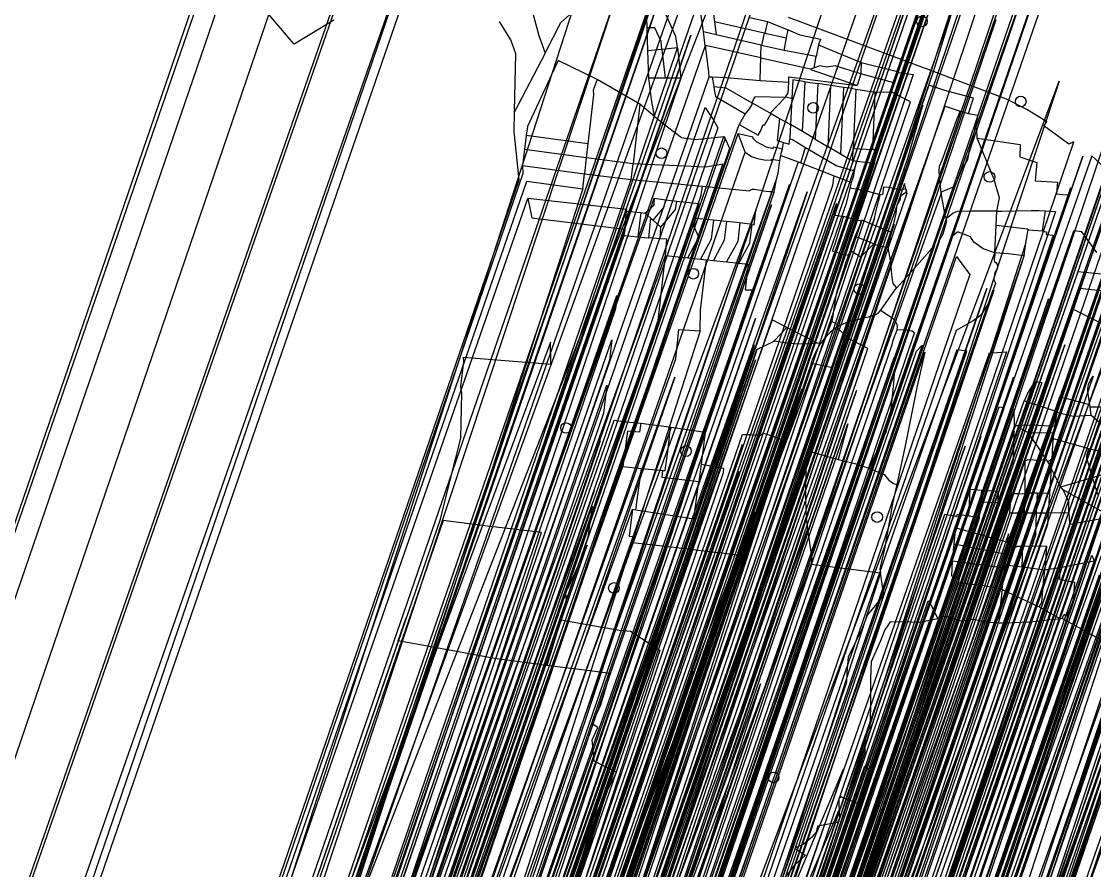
# Model space of a CAD drawing. Extents: x -1515 to 3065, y -1614 to 5536.
# Drawn here: x -447 to 1549, y 3149 to 4729 of the extents above; entities that cross this region are included whole.
import ezdxf

# ---------------------------------------------------------------- set-up
doc = ezdxf.new("R2010")
doc.units = 0
doc.header["$MEASUREMENT"] = 0
doc.layers.add('0710400000', color=7, linetype='CONTINUOUS')
doc.layers.add('ZONA', color=3, linetype='CONTINUOUS')

msp = doc.modelspace()

# ---------------------------------------------------------------- linework, layer by layer
at = {"layer": '0710400000', "color": 5}
for p, q in [((-339.1, 1117.6), (1181.2, 5535.6)), ((1165.4, 5518.7), (-344.9, 1108.5)), ((-1431.6, 967.6), (87.4, 5387.2)), ((86.7, 5360.2), (-1431.6, 967.6)), ((1407.8, 5294.1), (-112.2, 867.4)), ((-112.2, 867.4), (1399.3, 5272)), ((91.9, 866.7), (1610.9, 5282.7)), ((825.1, 5261.6), (-693.8, 845.6)), ((-700, 804.8), (733.4, 5230.4)), ((1190.2, 5191.7), (-308.4, 704.5)), ((1343.4, 5205.9), (-213.5, 748.8)), ((-1293.5, 663.5), (275.7, 5169.7)), ((1511.1, 5188), (42.5, 823.8)), ((156.6, 5163.8), (-1370.3, 691.6)), ((-1464.6, 724.4), (50.6, 5141.7)), ((1280.8, 5141.1), (-304.5, 690.9)), ((-235.2, 728), (1280.8, 5141.1)), ((-213.5, 748.8), (1327.1, 5137.1)), ((1327.1, 5137.1), (-182.7, 706.4)), ((965, 5101.7), (-693.8, 845.6)), ((-182.7, 706.4), (1346, 5106.6)), ((894.4, 5077.6), (-713.7, 629.4)), ((-304.5, 690.9), (1222.2, 5080.1)), ((-1195.3, 655.7), (346.5, 5067.8)), ((346.5, 5067.8), (-1164.2, 650.8)), ((-1157.1, 650.9), (366.4, 5067)), ((-1292.5, 647.8), (229.1, 5020.1)), ((-713.7, 629.4), (740.4, 5021.8)), ((1287.4, 5016.2), (-231.5, 599.8)), ((-115.2, 546.6), (1380, 4998.2)), ((-234.7, 575), (1285.3, 4986.5)), ((-728.8, 552.9), (787.1, 4953.6)), ((1718.4, 4954.1), (228.4, 525.2)), ((1895.5, 4959.4), (398.3, 524.1)), ((1291.4, 4949.4), (-227.5, 532.1)), ((1364.7, 4933), (-152.7, 518.3)), ((1432.7, 4936.3), (-86.9, 520.1)), ((228.4, 525.2), (1751, 4939.5)), ((1901.3, 4931.8), (373.2, 508.3)), ((1905.2, 4934.1), (383.7, 516.9)), ((383.7, 516.9), (1901.3, 4931.8)), ((398.3, 524.1), (1919.1, 4938.4)), ((398.3, 524.1), (1905.2, 4934.1)), ((-227.5, 532.1), (1292.5, 4929.3)), ((1293, 4926.6), (-225.6, 508.4)), ((-225.6, 508.4), (1295.8, 4925.1)), ((1295.8, 4925.1), (-221.6, 509.6)), ((-221.6, 509.6), (1297.5, 4913.1)), ((-221.3, 490.8), (1345.3, 4923.1)), ((1297.5, 4913.1), (-221.3, 490.8)), ((1889.1, 4918.1), (355.3, 456.9)), ((373.2, 508.3), (1890.9, 4921.8)), ((1938.6, 4922.9), (442.7, 485.3)), ((-93.3, 517.9), (1330.4, 4900.8)), ((1459.9, 4907.1), (-85.7, 518.3)), ((-52.8, 484.7), (1459.9, 4907.1)), ((1476.5, 4890.2), (-52.8, 484.7)), ((1496.9, 4895.2), (-37, 468.6)), ((-37, 468.6), (1476.5, 4890.2)), ((442.7, 485.3), (1982.9, 4892.1)), ((474.5, 472.2), (2009.6, 4892.9)), ((1982.9, 4892.1), (474.5, 472.2)), ((2009.6, 4892.9), (499.9, 479.7)), ((-85.7, 518.3), (1370.3, 4872.6)), ((472.7, 4859), (514.8, 4703.2)), ((538.6, 450.8), (2058, 4866.5)), ((744.6, 4816.8), (-773.1, 398.8)), ((-768.1, 390.9), (751.2, 4806.4)), ((751.2, 4806.4), (-764.8, 384.4)), ((776.1, 4799.2), (-764.8, 384.4)), ((1697.5, 4806.3), (152.5, 320)), ((228.4, 525.2), (1697.5, 4806.3)), ((-757.7, 370.2), (731.4, 4786.3)), ((556, 4727), (609.4, 4774.7)), ((713.5, 4787), (715.8, 4717.3)), ((770.1, 4701.3), (731.4, 4786.3)), ((-133.8, 302.1), (1402, 4756.3)), ((52.3, 4695.8), (0, 4757.7)), ((838.6, 4752.8), (842, 4728.3)), ((803.4, 4742.8), (-733.5, 323.3)), ((1365, 4732.4), (-135.7, 297.9)), ((134.1, 4731.6), (59.7, 4687)), ((821.1, 4709.6), (816.7, 4744.6)), ((907.7, 4736.7), (940.7, 4729.1)), ((1248.9, 4636.2), (979.7, 4736.4)), ((1248.9, 4636.2), (1283.9, 4747.5)), ((1727, 4726), (184.6, 310.2)), ((214.8, 310.4), (1727, 4726)), ((463, 4694.7), (441.7, 4729.3)), ((526.6, 4670.4), (556, 4727)), ((730.7, 4717.4), (715.8, 4717.3)), ((715.8, 4717.3), (717.3, 4674.8)), ((742.4, 4691.7), (730.7, 4717.4)), ((842, 4728.3), (844.7, 4704.3)), ((934.1, 4707.5), (842, 4728.3)), ((940.7, 4729.1), (935.5, 4707.2)), ((940.7, 4729.1), (961.5, 4720.4)), ((961.5, 4720.4), (978.6, 4713.3)), ((975.9, 4698.5), (978.6, 4713.3)), ((978.6, 4713.3), (1000.5, 4704.3)), ((-721.9, 289.4), (797.8, 4703.4)), ((797.8, 4703.4), (-716.6, 266.5)), ((59.7, 4687), (52.3, 4695.8)), ((472.4, 4668.9), (463, 4694.7)), ((514.8, 4703.2), (526.6, 4670.4)), ((744, 4677.3), (742.4, 4691.7)), ((773.2, 4679.9), (770.1, 4701.3)), ((844.7, 4704.3), (821.1, 4709.6)), ((824.7, 4683.7), (821.1, 4709.6)), ((928.5, 4685), (844.7, 4704.3)), ((934.1, 4707.5), (929.5, 4684.7)), ((935.5, 4707.2), (934.1, 4707.5)), ((935.5, 4707.2), (975.9, 4698.5)), ((971.2, 4675.3), (975.9, 4698.5)), ((1000.5, 4704.3), (1038.7, 4696.1)), ((1038.7, 4696.1), (1035.3, 4685.4)), ((824.7, 4683.7), (-716.6, 266.5)), ((-716.6, 266.5), (773.2, 4679.9)), ((132.7, 266.4), (1715.5, 4674.4)), ((1789.3, 4689.1), (142.4, 292.7)), ((275.3, 300.2), (1789.3, 4689.1)), ((390, 296.1), (1899.5, 4686.6)), ((744, 4677.3), (717.3, 4674.8)), ((717.3, 4674.8), (719, 4623.7)), ((773.2, 4679.9), (744, 4677.3)), ((744, 4677.3), (750.2, 4623.6)), ((773.2, 4679.9), (779.4, 4623.5)), ((828.1, 4683.8), (824.7, 4683.7)), ((824.7, 4683.7), (829.5, 4644.7)), ((927.8, 4661.3), (828.1, 4683.8)), ((928.2, 4663.6), (928.5, 4685)), ((929.5, 4684.7), (928.5, 4685)), ((971.2, 4675.3), (929.5, 4684.7)), ((1031, 4663.8), (971.2, 4675.3)), ((1035.3, 4685.4), (1031, 4663.8)), ((1035.3, 4685.4), (1114.9, 4652.7)), ((1640.7, 4654.3), (110.8, 213.6)), ((1644.3, 4662.6), (122.4, 239.9)), ((122.4, 239.9), (1640.7, 4654.3)), ((132.7, 266.4), (1644.3, 4662.6)), ((526.6, 4670.4), (470, 4561.2)), ((470, 4562), (472.4, 4668.9)), ((551.1, 4656.3), (494, 4533.7)), ((623.9, 4621.2), (551.1, 4656.3)), ((927.4, 4643.8), (927.8, 4661.3)), ((927.8, 4661.3), (928.2, 4663.6)), ((927.8, 4661.3), (1020.4, 4640.9)), ((1027.4, 4643.1), (1031, 4663.8)), ((1114.9, 4652.7), (1114.3, 4631.6)), ((1114.9, 4652.7), (1179.8, 4636.9)), ((-273.2, 210.1), (1248.9, 4636.2)), ((474.6, 158.4), (1967.2, 4637.8)), ((495.1, 169.4), (1987.3, 4648.2)), ((829.5, 4644.7), (830.7, 4635.4)), ((830.7, 4635.4), (831.3, 4625.6)), ((926.8, 4618.9), (927.4, 4643.8)), ((1020.4, 4640.9), (1027.4, 4643.1)), ((1022.7, 4638.3), (1020.4, 4640.9)), ((1107.3, 4609.9), (1022.7, 4638.3)), ((1037.5, 4646.3), (1027.4, 4643.1)), ((1050.9, 4643.9), (1037.5, 4646.3)), ((1066.2, 4646.9), (1050.9, 4643.9)), ((1114.3, 4631.6), (1066.2, 4646.9)), ((1114.3, 4631.6), (1107.3, 4609.9)), ((1175.7, 4614.9), (1114.3, 4631.6)), ((1180.1, 4634.9), (1175.7, 4614.9)), ((1179.8, 4636.9), (1180.1, 4634.9)), ((1180.1, 4634.9), (1211.2, 4630.5)), ((1385.1, 4584.8), (1248.9, 4636.2)), ((831.3, 4625.6), (-709.4, 207.4)), ((779.4, 4623.5), (-709.4, 207.4)), ((1211.2, 4630.5), (-273.4, 209.7)), ((-135.7, 297.9), (1482.8, 4618.2)), ((1482.8, 4618.2), (6.7, 161.1)), ((1657.3, 4628.4), (110.8, 213.6)), ((136.2, 156.6), (1657.3, 4628.4)), ((1827.3, 4615.2), (271.9, 96.1)), ((329.3, 104.8), (1851.2, 4615)), ((389.9, 112.7), (1873.6, 4611.4)), ((412, 124.6), (1901, 4611.7)), ((454.3, 147), (1946, 4626.9)), ((623.9, 4621.2), (615.9, 4601.6)), ((703, 4575.2), (623.9, 4621.2)), ((719, 4623.7), (724.3, 4583.9)), ((750.2, 4623.6), (719, 4623.7)), ((779.4, 4623.5), (750.2, 4623.6)), ((837.6, 4625.3), (831.3, 4625.6)), ((863.9, 4624.5), (837.6, 4625.3)), ((837.6, 4625.3), (840.4, 4608.3)), ((926.8, 4618.9), (863.9, 4624.5)), ((980, 4615.3), (926.8, 4618.9)), ((979, 4596.5), (980, 4615.3)), ((980, 4615.3), (980.3, 4626.3)), ((980.3, 4626.3), (1107.3, 4609.9)), ((987.8, 4620.7), (985.8, 4585.5)), ((1010.2, 4617.1), (987.8, 4620.7)), ((1005.7, 4524.2), (1010.2, 4617.1)), ((1010.2, 4617.1), (1034.1, 4613.5)), ((1034.1, 4613.5), (1029.2, 4510.3)), ((1058, 4609.8), (1034.1, 4613.5)), ((1171.9, 4597.9), (1175.7, 4614.9)), ((1240.8, 4610.5), (-286.5, 167.9)), ((1240.8, 4610.5), (-273.4, 209.7)), ((616.6, 4592.7), (606.1, 4501.3)), ((615.9, 4601.6), (616.6, 4592.7)), ((840.4, 4608.3), (840.7, 4606.5)), ((840.4, 4608.3), (863, 4605.6)), ((840.7, 4606.5), (843.7, 4589.7)), ((863, 4605.6), (911.2, 4578)), ((973.8, 4588.2), (979, 4596.5)), ((1053.3, 4496), (1058, 4609.8)), ((1081.9, 4606.1), (1058, 4609.8)), ((1081.9, 4606.1), (1076.2, 4482.4)), ((1093.3, 4604.8), (1081.9, 4606.1)), ((1104.8, 4602.4), (1093.3, 4604.8)), ((1104.8, 4602.4), (1099.9, 4492.6)), ((1140.4, 4597.1), (1104.8, 4602.4)), ((1136.6, 4491), (1140.4, 4597.1)), ((1171.9, 4597.9), (1140.4, 4597.1)), ((1206.5, 4579.6), (1171.9, 4597.9)), ((1270, 4601), (1240.8, 4610.5)), ((1323.4, 4586.7), (1270, 4601)), ((-288.3, 162.3), (1206.5, 4579.6)), ((1229.2, 4573.5), (-288.3, 162.3)), ((-286.5, 167.9), (1270.9, 4571.3)), ((1707.2, 4571.1), (136.2, 156.6)), ((183.1, 103.6), (1707.2, 4571.1)), ((703, 4575.2), (690.3, 4464.1)), ((729.9, 4553.1), (703, 4575.2)), ((724.3, 4583.9), (729.9, 4553.1)), ((843.7, 4589.7), (898.9, 4557.2)), ((911, 4574.9), (906.4, 4566.6)), ((911.2, 4578), (911, 4574.9)), ((911.4, 4577.9), (911.2, 4578)), ((911.4, 4577.9), (917.6, 4589.4)), ((945.2, 4558.7), (911.4, 4577.9)), ((917.6, 4589.4), (973.8, 4588.2)), ((973.8, 4588.2), (945.2, 4558.7)), ((985.8, 4585.5), (973.8, 4588.2)), ((985.8, 4585.5), (983, 4537.7)), ((1202, 4476.4), (1229.2, 4573.5)), ((1270.9, 4571.3), (1298.8, 4562.4)), ((1314, 4557.6), (1323.4, 4586.7)), ((1422.6, 4565.3), (1385.1, 4584.8)), ((-701.1, 165.3), (824.3, 4568.9)), ((1951.5, 4551.9), (412, 124.6)), ((1972.8, 4562.7), (454.3, 147)), ((469.2, 4524.3), (470, 4561.2)), ((470, 4561.2), (470, 4562)), ((729.9, 4553.1), (754.3, 4533)), ((824.3, 4568.9), (840.3, 4545)), ((898.9, 4557.2), (887.8, 4537.6)), ((906.4, 4566.6), (898.9, 4557.2)), ((934.8, 4536.3), (947.1, 4557.6)), ((947.1, 4557.6), (945.2, 4558.7)), ((947.1, 4557.6), (963, 4548.8)), ((1265, 4471.2), (1294.7, 4551.7)), ((1294.7, 4551.7), (1294.9, 4552.2)), ((1294.9, 4552.2), (1298.8, 4562.4)), ((1298.8, 4562.4), (1314, 4557.6)), ((1314, 4557.6), (1331.9, 4554.6)), ((1331.9, 4554.6), (1325.9, 4529.2)), ((1460, 4542.6), (1422.6, 4565.3)), ((-665, 106.9), (887.8, 4537.6)), ((848.3, 4531.5), (-665, 106.9)), ((494, 4533.7), (491.8, 4516.7)), ((754.3, 4533), (780.6, 4513)), ((840.3, 4545), (848.3, 4531.5)), ((887.8, 4537.6), (923, 4517.7)), ((927.2, 4525.1), (932.4, 4537.6)), ((932.4, 4537.6), (934.8, 4536.3)), ((963, 4548.8), (958.4, 4507.7)), ((963, 4548.8), (983, 4537.7)), ((983, 4537.7), (981.7, 4510.8)), ((1005.7, 4524.2), (983, 4537.7)), ((1454.6, 4535), (1460, 4542.6)), ((1501.2, 4500.6), (1454.6, 4535)), ((-665, 106.9), (859.1, 4515.2)), ((-656.8, 95.3), (885.6, 4520.5)), ((861.8, 4511.1), (-656.8, 95.3)), ((65.1, 123.9), (1621.4, 4513.4)), ((182.9, 98.8), (1738.5, 4513.3)), ((271.9, 96.1), (1790.5, 4511.9)), ((478.6, 4434.2), (469.2, 4524.3)), ((491.8, 4516.7), (488.5, 4490.9)), ((606.1, 4501.3), (491.8, 4516.7)), ((780.6, 4513), (806.4, 4509.7)), ((806.4, 4509.7), (859.1, 4515.2)), ((859.1, 4515.2), (861.8, 4511.1)), ((861.8, 4511.1), (870, 4492.5)), ((898.8, 4485.7), (885.6, 4520.5)), ((885.6, 4520.5), (912.9, 4514.7)), ((912.9, 4514.7), (912.8, 4512.6)), ((912.8, 4512.6), (919.4, 4505.7)), ((923, 4517.7), (927.2, 4525.1)), ((1029.2, 4510.3), (1005.7, 4524.2)), ((1325.9, 4529.2), (1317.9, 4495.8)), ((1330.1, 4529.1), (1325.9, 4529.2)), ((1330.7, 4511.8), (1330.1, 4529.1)), ((1361.2, 4437.1), (1330.7, 4511.8)), ((1330.7, 4511.8), (1410.2, 4500.4)), ((870, 4492.5), (-640.4, 56.2)), ((6.2, 77.6), (1510.4, 4505.3)), ((1648.6, 4502.8), (131.6, 107.7)), ((606.1, 4501.3), (603.4, 4475.2)), ((919.4, 4505.7), (937.8, 4495.8)), ((937.8, 4495.8), (950.8, 4493)), ((950.8, 4493), (951.3, 4496.1)), ((951.3, 4496.1), (968.1, 4492)), ((958.4, 4507.7), (970, 4503.7)), ((965.8, 4483.9), (968.1, 4492)), ((968.1, 4492), (970, 4503.7)), ((970, 4503.7), (981, 4500.8)), ((981, 4500.8), (981.7, 4510.8)), ((981.7, 4510.8), (987, 4509.3)), ((987, 4509.3), (1011.2, 4494.9)), ((1002.2, 4466.2), (1011.2, 4494.9)), ((1011.2, 4494.9), (1069.1, 4460.7)), ((1029.2, 4510.3), (1053.3, 4496)), ((1076.2, 4482.4), (1053.3, 4496)), ((1098.9, 4470.4), (1099.9, 4492.6)), ((1099.9, 4492.6), (1136.6, 4491)), ((1136.6, 4491), (1141.5, 4490.6)), ((1317.9, 4495.8), (1315.2, 4486.3)), ((1410.2, 4500.4), (1409.9, 4477.2)), ((1510.4, 4505.3), (1501.2, 4500.6)), ((-640.4, 56.2), (898.8, 4485.7)), ((-321.2, 41.9), (1202, 4476.4)), ((0, 0), (1527, 4478.4)), ((1543.8, 4478.9), (6.2, 77.6)), ((1527, 4478.4), (7.9, 63.5)), ((182.9, 98.8), (1700.6, 4487.8)), ((474.6, 158.4), (2029.3, 4489.8)), ((488.5, 4490.9), (484.7, 4461.3)), ((603.4, 4475.2), (488.5, 4490.9)), ((603.4, 4475.2), (600, 4445.7)), ((690.3, 4464.1), (603.4, 4475.2)), ((898.8, 4485.7), (910.6, 4477.6)), ((910.6, 4477.6), (921.6, 4474)), ((921.6, 4474), (934.3, 4471.9)), ((934.3, 4471.9), (948, 4470.9)), ((948, 4470.9), (948.5, 4472.6)), ((948.5, 4472.6), (963.6, 4470.6)), ((963.6, 4470.6), (965.5, 4479.8)), ((965.5, 4479.8), (965.8, 4483.9)), ((965.5, 4479.8), (997.6, 4468)), ((1092.9, 4472.3), (1076.2, 4482.4)), ((1098.9, 4470.4), (1092.9, 4472.3)), ((1141.5, 4490.6), (1139.3, 4464.8)), ((1260.5, 4459.7), (1265, 4471.2)), ((1312.4, 4472.2), (1309.7, 4466.8)), ((1315.2, 4486.3), (1312.4, 4472.2)), ((1409.9, 4477.2), (1441.6, 4466.8)), ((1567.8, 4456.5), (1543.8, 4478.9)), ((-639.7, 54.5), (857.3, 4463.5)), ((997.6, 4468), (-532, 7.7)), ((-321.2, 41.9), (1139.3, 4464.8)), ((1196.9, 4454.4), (-321.2, 41.9)), ((1846.2, 4454.4), (323.9, 104.1)), ((1961.5, 4469), (412, 124.6)), ((418.2, 45.6), (1961.5, 4469)), ((484.7, 4461.3), (485.6, 4446)), ((484.7, 4461.3), (600, 4445.7)), ((687, 4435.1), (690.3, 4464.1)), ((825.6, 4457.8), (690.3, 4464.1)), ((857.3, 4463.5), (825.6, 4457.8)), ((960.1, 4446.9), (963.6, 4470.6)), ((997.6, 4468), (1002.2, 4466.2)), ((1002.2, 4466.2), (1064.4, 4441.6)), ((1069.1, 4460.7), (1102.5, 4451.5)), ((1106.1, 4468.7), (1098.9, 4470.4)), ((1101, 4442.5), (1102.5, 4451.5)), ((1102.5, 4451.5), (1106.1, 4468.7)), ((1139.3, 4464.8), (1106.1, 4468.7)), ((1194.9, 4443.8), (1196.9, 4454.4)), ((1259.9, 4450.2), (1260.5, 4459.7)), ((1301, 4453.9), (1295.4, 4439.4)), ((1304.5, 4460.4), (1301, 4453.9)), ((1309.7, 4466.8), (1304.5, 4460.4)), ((1441.6, 4466.8), (1438.2, 4432.3)), ((-1040, 16.3), (478.6, 4434.2)), ((485.6, 4446), (-1030.9, 16.1)), ((-1030.9, 16.1), (492.5, 4432)), ((-836.7, -10.1), (687, 4435.1)), ((-613.6, 30.4), (957.3, 4435.9)), ((-561.5, 19.9), (957.4, 4435.9)), ((-324.5, 20.1), (1194.9, 4443.8)), ((1851.6, 4435.6), (418.2, 45.6)), ((1956.5, 4443.5), (428.1, 21.9)), ((492.5, 4432), (597.1, 4417.6)), ((597.1, 4417.6), (600, 4445.7)), ((600, 4445.7), (687, 4435.1)), ((687, 4435.1), (819.3, 4422.5)), ((952.6, 4411.7), (957.4, 4435.9)), ((957.3, 4435.9), (960.1, 4446.9)), ((957.4, 4435.9), (957.3, 4435.9)), ((1061.9, 4424.7), (1064.4, 4441.6)), ((1064.4, 4441.6), (1096.8, 4429.5)), ((1096.8, 4429.5), (1101, 4442.5)), ((1263.4, 4409.6), (1259.9, 4450.2)), ((1295.4, 4439.4), (1290.1, 4425.2)), ((1371.9, 4400.7), (1361.2, 4437.1)), ((1438.2, 4432.3), (1479.8, 4430)), ((597.1, 4417.6), (-836.7, -10.1)), ((-570.8, -26.2), (952.6, 4411.7)), ((981.6, 4425.9), (-561.5, 19.9)), ((-532, 7.7), (981.6, 4425.9)), ((-532, 7.7), (1014.3, 4412.3)), ((-464, -20.2), (1061.9, 4424.7)), ((1014.3, 4412.3), (-464, -20.2)), ((1195.4, 4427.6), (-324.5, 20.1)), ((1504.3, 4419.3), (0, 0)), ((817, 4406.1), (819.3, 4422.5)), ((819.3, 4422.5), (906.1, 4414.2)), ((906.1, 4414.2), (911.6, 4416.9)), ((911.6, 4416.9), (915.6, 4416.8)), ((915.6, 4416.8), (923.7, 4415.8)), ((923.7, 4415.8), (928.2, 4415.3)), ((928.2, 4415.3), (932.1, 4414.2)), ((932.1, 4414.2), (944.4, 4412.7)), ((944.4, 4412.7), (947.8, 4412.5)), ((947.8, 4412.5), (952.6, 4411.7)), ((1088, 4393.1), (1094.2, 4418.7)), ((1094.2, 4418.7), (1096.8, 4429.5)), ((1127.7, 4412.6), (1094.2, 4418.7)), ((1149.8, 4406.8), (1127.7, 4412.6)), ((1156.3, 4421.1), (1154.5, 4407.2)), ((1165.9, 4420.1), (1156.3, 4421.1)), ((1180.3, 4417.2), (1165.9, 4420.1)), ((1187.7, 4415.5), (1180.3, 4417.2)), ((1196.5, 4417.6), (1187.7, 4415.5)), ((1190, 4406.7), (1198.8, 4412.2)), ((1197.6, 4417.9), (1195.4, 4427.6)), ((1197.6, 4417.9), (1196.5, 4417.6)), ((1198.9, 4411.7), (1197.6, 4417.9)), ((1197.6, 4417.9), (1198.8, 4412.2)), ((1198.8, 4412.2), (1199.5, 4408.7)), ((1199.5, 4408.7), (1198.9, 4411.7)), ((1264.9, 4412.4), (1263.4, 4409.6)), ((1285.5, 4421.1), (1264.9, 4412.4)), ((1290.1, 4425.2), (1285.5, 4421.1)), ((1479.8, 4430), (1477.8, 4408.6)), ((1501.9, 4406.7), (1504.3, 4419.3)), ((-1030.9, 16.1), (494.9, 4399.9)), ((-836.7, -10.1), (729.5, 4400.2)), ((-705.3, -26), (817, 4406.1)), ((-433.6, -32.6), (1088, 4393.1)), ((1263.4, 4409.6), (-315.4, -23.4)), ((-315.4, -23.4), (1199.5, 4408.7)), ((428.1, 21.9), (1884, 4404.6)), ((439.9, -19.1), (1982.2, 4397.3)), ((439.9, -19.1), (1894.3, 4396.3)), ((494.9, 4399.9), (502.3, 4363.5)), ((678.6, 4379.4), (494.9, 4399.9)), ((729.5, 4400.2), (728.7, 4388.5)), ((729.5, 4400.2), (751.5, 4397.5)), ((747.5, 4382.9), (751.5, 4397.5)), ((751.5, 4397.5), (772, 4395)), ((769.6, 4379.5), (772, 4395)), ((772, 4395), (812.4, 4390.1)), ((1143.3, 4380.3), (1149.8, 4406.8)), ((1154.5, 4407.2), (1149.8, 4406.8)), ((1181.7, 4387.8), (1187.6, 4398.6)), ((1187.6, 4398.6), (1187.8, 4400.4)), ((1187.8, 4400.4), (1188.7, 4404.2)), ((1188.7, 4404.2), (1190, 4406.7)), ((1271.8, 4364.9), (1263.4, 4409.6)), ((1367.3, 4376.3), (1371.9, 4400.7)), ((1477.8, 4408.6), (1489.7, 4406.9)), ((1489.7, 4406.9), (1499.7, 4406.6)), ((1499.7, 4406.6), (1501.9, 4406.7)), ((-836.7, -10.1), (678.6, 4379.4)), ((812.4, 4390.1), (-705.3, -26)), ((-705.3, -26), (919, 4377.2)), ((919, 4377.2), (-576.8, -41.6)), ((-572.2, -42.1), (947.8, 4387.8)), ((947.8, 4387.8), (-570.8, -26.2)), ((-464, -20.2), (1068.6, 4390.2)), ((1068.6, 4390.2), (-433.6, -32.6)), ((-315.4, -23.4), (1206.7, 4382.1)), ((1206.7, 4382.1), (-298.7, -75.1)), ((1476.1, 4375.3), (-5.8, -45.5)), ((1589.9, 4383.3), (67.8, -59.8)), ((439.9, -19.1), (1964.3, 4374.7)), ((675.1, 4345.1), (678.3, 4376.1)), ((678.3, 4376.1), (678.6, 4379.4)), ((678.3, 4376.1), (704.9, 4373.4)), ((704.9, 4373.4), (699.1, 4328.2)), ((704.9, 4373.4), (712.9, 4372.5)), ((720.6, 4378.1), (712.9, 4372.5)), ((712.9, 4372.5), (723.7, 4363.1)), ((726.4, 4384.7), (720.6, 4378.1)), ((728.7, 4388.5), (726.4, 4384.7)), ((727.5, 4359.6), (747.5, 4382.9)), ((742.2, 4346.1), (769.6, 4379.5)), ((807, 4362.7), (810, 4376.5)), ((810, 4376.5), (812.4, 4390.1)), ((915.8, 4351), (919, 4377.2)), ((1068.6, 4390.2), (1063.6, 4369.1)), ((1139.7, 4362.9), (1143.3, 4380.3)), ((1175.4, 4353.2), (1179.6, 4371.7)), ((1179.6, 4371.7), (1181.7, 4387.8)), ((1285.7, 4372.4), (1275, 4363.9)), ((1293.5, 4375.6), (1285.7, 4372.4)), ((1320.3, 4376.3), (1293.5, 4375.6)), ((1342.2, 4376.3), (1320.3, 4376.3)), ((1354.1, 4376.3), (1342.2, 4376.3)), ((1367.3, 4376.3), (1354.1, 4376.3)), ((1365.5, 4350.3), (1367.3, 4376.3)), ((1367.3, 4376.3), (1375.8, 4376.4)), ((1375.8, 4376.4), (1431.1, 4377.3)), ((1431.1, 4377.3), (1446, 4377.3)), ((1446, 4377.3), (1457.3, 4376.8)), ((1451.9, 4339.5), (1457.3, 4376.8)), ((1457.3, 4376.8), (1476.1, 4375.3)), ((-398.7, -46.9), (1139.7, 4362.9)), ((1115.9, 4359.2), (-398.7, -46.9)), ((1139.7, 4362.9), (-344, -64.3)), ((-344, -64.3), (1175.4, 4353.2)), ((-344, -64.3), (1176, 4351.4)), ((1176, 4351.4), (-298.7, -75.1)), ((502.3, 4363.5), (674.8, 4342.7)), ((719.8, 4326.5), (723.7, 4363.1)), ((723.7, 4363.1), (727.5, 4359.6)), ((742.2, 4346.1), (727.5, 4359.6)), ((803.9, 4346.7), (806.7, 4361.4)), ((806.7, 4361.4), (807, 4362.7)), ((839.7, 4359.2), (807, 4362.7)), ((839.7, 4359.2), (835.6, 4323.9)), ((864, 4356.8), (839.7, 4359.2)), ((864, 4356.8), (859.9, 4322.2)), ((888.8, 4354.3), (864, 4356.8)), ((888.8, 4354.3), (885.1, 4319.6)), ((912, 4351.3), (888.8, 4354.3)), ((907.7, 4316.6), (912, 4351.3)), ((912, 4351.3), (915.8, 4351)), ((1063.6, 4369.1), (1081.4, 4366.4)), ((1081.6, 4366.3), (1065.2, 4312.6)), ((1081.4, 4366.4), (1081.6, 4366.3)), ((1115.2, 4357.5), (1081.6, 4366.3)), ((1115.2, 4357.5), (1102.9, 4327.1)), ((1103.6, 4328.9), (1115.2, 4357.5)), ((1115.2, 4357.5), (1115.9, 4359.2)), ((1171.3, 4336.5), (1115.9, 4359.2)), ((1273.2, 4357.5), (1266.4, 4333.2)), ((1275, 4363.9), (1271.8, 4364.9)), ((1271.8, 4364.9), (1273.2, 4357.5)), ((1171.3, 4336.5), (-344, -64.3)), ((1510.3, 4339.6), (-10, -90.1)), ((1471.5, 4331.7), (-10, -90.1)), ((-5.8, -45.5), (1510.3, 4339.6)), ((1623, 4351), (67.8, -59.8)), ((674.8, 4342.7), (673.4, 4330.6)), ((674.8, 4342.7), (675.1, 4345.1)), ((740.9, 4324.9), (742.2, 4346.1)), ((812.5, 4327.9), (803.9, 4346.7)), ((1164.7, 4308.7), (1171.3, 4336.5)), ((1266.4, 4333.2), (1258.9, 4320)), ((1293.2, 4336.8), (1284.2, 4329.2)), ((1295.4, 4337.1), (1293.2, 4336.8)), ((1317.9, 4328.1), (1295.4, 4337.1)), ((1363.3, 4298.7), (1365.5, 4350.3)), ((1365.5, 4350.3), (1424.7, 4343)), ((1421.1, 4316.9), (1425.4, 4341.4)), ((1424.7, 4343), (1425.4, 4341.4)), ((1425.4, 4341.4), (1451.9, 4339.5)), ((1451.9, 4339.5), (1454.9, 4338.3)), ((1454.9, 4338.3), (1459.3, 4337.4)), ((1459.3, 4337.4), (1458.5, 4332.4)), ((1458.5, 4332.4), (1471.5, 4331.7)), ((1524.8, 4337.9), (1510.3, 4339.6)), ((1552.9, 4299.2), (1524.8, 4337.9)), ((673.4, 4330.6), (-846.3, -91.4)), ((-261, -95.5), (1258.9, 4320)), ((1251.1, 4312.4), (-261, -95.5)), ((1260, 4319.5), (-247.5, -102.7)), ((1421.1, 4316.9), (-12.7, -111)), ((673.4, 4330.6), (699.1, 4328.2)), ((699.1, 4328.2), (719, 4326.6)), ((719, 4326.6), (719.8, 4326.5)), ((740.9, 4324.9), (719.8, 4326.5)), ((752.9, 4324), (740.9, 4324.9)), ((750.5, 4293.4), (752.9, 4324)), ((792.1, 4289.1), (812.5, 4327.9)), ((835.6, 4323.9), (815.8, 4286.6)), ((859.9, 4322.2), (839.9, 4284.1)), ((885.1, 4319.6), (864.3, 4281.6)), ((887.4, 4279.3), (907.7, 4316.6)), ((1065.2, 4312.6), (1063.9, 4310.3)), ((1094.6, 4303.2), (1097.7, 4314.4)), ((1097.7, 4314.4), (1103.6, 4328.9)), ((1102.9, 4327.1), (1097.7, 4314.4)), ((1138.4, 4315.5), (1103.6, 4328.9)), ((1114, 4291.2), (1138.4, 4315.5)), ((1138.4, 4315.5), (1145.4, 4312)), ((1145.4, 4312), (1164.7, 4308.7)), ((1243, 4302.7), (1251.1, 4312.4)), ((1258.9, 4320), (1260, 4319.5)), ((1284.2, 4329.2), (1276.3, 4308.6)), ((1324.4, 4318.4), (1317.9, 4328.1)), ((1341.8, 4305.9), (1324.4, 4318.4)), ((1418, 4294.4), (1421.1, 4316.9)), ((-849.2, -115.7), (750.5, 4293.4)), ((-247.5, -102.7), (1276.3, 4308.6)), ((1276.3, 4308.6), (-241.5, -108.4)), ((-234.5, -114.8), (1292.2, 4291.7)), ((-111, -194.1), (1417.8, 4293)), ((1418, 4294.4), (-15.8, -134)), ((1583.4, 4292.1), (62.1, -157.9)), ((1584.2, 4308.3), (67.8, -59.8)), ((460.5, -100.1), (1929, 4295)), ((736.5, 4167), (750.5, 4293.4)), ((750.5, 4293.4), (792.1, 4289.1)), ((1063.9, 4310.3), (1061.6, 4301.4)), ((1061.6, 4301.4), (1091.2, 4294.5)), ((1091.2, 4294.5), (1085.9, 4281.5)), ((1091.2, 4294.5), (1094.6, 4303.2)), ((1094.6, 4303.2), (1114, 4291.2)), ((1169.5, 4284.7), (1164.7, 4308.7)), ((1218.3, 4275), (1243, 4302.7)), ((1292.2, 4291.7), (1306.9, 4271.6)), ((1363.3, 4298.7), (1341.8, 4305.9)), ((1363.1, 4295.3), (1361.8, 4287.6)), ((1363.3, 4298.7), (1363.1, 4295.3)), ((1388.7, 4296.7), (1363.3, 4298.7)), ((1417.8, 4293), (1388.7, 4296.7)), ((1417.8, 4293), (1418, 4294.4)), ((103.8, -157.2), (1665.6, 4284.7)), ((792.1, 4289.1), (815.8, 4286.6)), ((815.5, 4191.7), (826.9, 4285.4)), ((815.8, 4286.6), (826.9, 4285.4)), ((826.9, 4285.4), (839.9, 4284.1)), ((839.9, 4284.1), (864.3, 4281.6)), ((864.3, 4281.6), (887.4, 4279.3)), ((887.4, 4279.3), (904.3, 4277.6)), ((904.3, 4277.6), (898.9, 4229.7)), ((1085.9, 4281.5), (1068.4, 4222.4)), ((1170.6, 4273.5), (1169.5, 4284.7)), ((1171, 4265.1), (1170.6, 4273.5)), ((1197.7, 4252.2), (1218.3, 4275)), ((1306.9, 4271.6), (1316.8, 4258.4)), ((1361.8, 4287.6), (1361.9, 4284.7)), ((1361.9, 4284.7), (1362.8, 4282.5)), ((1362.8, 4282.5), (1365.8, 4279.9)), ((1365.8, 4279.9), (1367.9, 4277)), ((1368.4, 4272.4), (1367.6, 4268.6)), ((1367.9, 4277), (1368.4, 4272.4)), ((1316.8, 4258.4), (-195.3, -167.5)), ((1517.8, 4263), (-18, -150.8)), ((62.1, -157.9), (1574.5, 4257.4)), ((67.6, -157.4), (1587.2, 4258.7)), ((1587.2, 4258.7), (103.8, -157.2)), ((1172.4, 4252.4), (1171, 4265.1)), ((1174.3, 4241.7), (1172.4, 4252.4)), ((1180.9, 4233.5), (1197.7, 4252.2)), ((1363.4, 4261.8), (1361.3, 4249.5)), ((1367.6, 4268.6), (1363.4, 4261.8)), ((1574.5, 4257.4), (1517.8, 4263)), ((-179.5, -181), (1348.2, 4232.5)), ((1348.2, 4232.5), (-162.5, -185.5)), ((1521.3, 4232), (-21.7, -177.4)), ((147, -198.3), (1692.4, 4240.7)), ((1180.9, 4233.5), (1174.3, 4241.7)), ((1178.9, 4231.3), (1180.9, 4233.5)), ((1364.4, 4241.4), (1360.2, 4229.6)), ((1361.3, 4249.5), (1361.2, 4248.5)), ((1361.2, 4248.5), (1364.1, 4243.5)), ((1364.1, 4243.5), (1364.4, 4241.4)), ((1577.6, 4226.3), (1521.3, 4232)), ((-849.2, -115.7), (660.2, 4219.1)), ((912.2, 4230), (-588, -188.3)), ((-162.5, -185.5), (1360.2, 4229.6)), ((1361.7, 4229.2), (-142.3, -189.1)), ((1463.2, 4213.1), (-56.2, -202.8)), ((-41.4, -206.7), (1463.2, 4213.1)), ((62.1, -157.9), (1577.6, 4226.3)), ((660.2, 4219.1), (657.5, 4194.3)), ((898.9, 4229.7), (912.2, 4230)), ((1068.4, 4222.4), (1060.1, 4171.1)), ((1159.7, 4204.1), (1166.6, 4214.4)), ((1166.6, 4214.4), (1178.9, 4231.3)), ((1360.2, 4229.6), (1361.7, 4229.2)), ((657.5, 4194.3), (-863.7, -241)), ((1352.9, 4205.7), (-162.5, -185.5)), ((1507.5, 4194), (-28.3, -212.2)), ((-21.2, -289.5), (1507.5, 4194)), ((1734.7, 4200.6), (187.5, -241.9)), ((815.1, 4153.4), (815.5, 4191.7)), ((1150.3, 4191), (1152.7, 4193.5)), ((1152.7, 4193.5), (1159.7, 4204.1)), ((1338.8, 4184.3), (1352.9, 4205.7)), ((1509.4, 4192.9), (1507.5, 4194)), ((1570.4, 4162.5), (1509.4, 4192.9)), ((918.3, 4176.2), (-606, -269.3)), ((-599.7, -236), (918.3, 4176.2)), ((948.9, 4174.1), (-599.7, -236)), ((143.3, -201.9), (1622.2, 4175.7)), ((976.3, 4159.4), (948.9, 4174.1)), ((1089.8, 4170.2), (1096.3, 4171.8)), ((1096.3, 4171.8), (1104.8, 4173.5)), ((1104.8, 4173.5), (1113, 4175.5)), ((1113, 4175.5), (1121.4, 4178)), ((1121.4, 4178), (1128.3, 4179.6)), ((1128.3, 4179.6), (1134.3, 4181.2)), ((1134.3, 4181.2), (1140.5, 4183.4)), ((1140.5, 4183.4), (1146, 4186.6)), ((1146, 4186.6), (1150.3, 4191)), ((1174, 4175.5), (1150.3, 4191)), ((1179.3, 4169.9), (1174, 4175.5)), ((1292, 4154.5), (1322.6, 4172.3)), ((1322.6, 4172.3), (1338.8, 4184.3)), ((-863.7, -241), (736.5, 4167)), ((815.1, 4153.4), (-606, -269.3)), ((-590.5, -198.2), (1060.1, 4171.1)), ((-238.8, -295.8), (1292, 4154.5)), ((22.4, -310.7), (1570.4, 4161.9)), ((769.9, 4101.6), (775.2, 4156.2)), ((775.2, 4156.2), (815.1, 4153.4)), ((952.9, 4134.6), (976.3, 4159.4)), ((976.4, 4159.4), (976.3, 4159.4)), ((1032.3, 4131.4), (976.4, 4159.4)), ((1065.5, 4158), (1056.1, 4149.5)), ((1060.1, 4171.1), (1067.4, 4167)), ((1069.2, 4160.3), (1065.5, 4158)), ((1067.4, 4167), (1072.6, 4162.4)), ((1072.6, 4162.4), (1069.2, 4160.3)), ((1089.7, 4139.9), (1069.2, 4160.3)), ((1072.6, 4162.4), (1074.2, 4163.4)), ((1074.2, 4163.4), (1081, 4166.7)), ((1081, 4166.7), (1089.8, 4170.2)), ((1173.8, 4134.2), (1181.5, 4155.2)), ((1181.7, 4165.4), (1179.3, 4169.9)), ((1181.5, 4155.2), (1182.4, 4160.4)), ((1196.7, 4154.8), (1181.5, 4155.2)), ((1182.4, 4160.4), (1181.7, 4165.4)), ((1201.6, 4154.3), (1196.7, 4154.8)), ((1208.9, 4152.6), (1201.6, 4154.3)), ((1214, 4150), (1208.9, 4152.6)), ((536.8, 4132.2), (-1022.6, -73.8)), ((-863.7, -241), (651, 4136.9)), ((-286.8, -288), (1214, 4150)), ((537.2, 4093.2), (536.8, 4132.2)), ((651, 4136.9), (646.7, 4099.1)), ((921.8, 4119.2), (952.6, 4134.3)), ((952.6, 4134.3), (952.9, 4134.6)), ((952.9, 4134.6), (979.3, 4130.4)), ((1046, 4138.8), (1038.4, 4129.1)), ((1056.1, 4149.5), (1046, 4138.8)), ((1127.3, 4120.4), (1089.7, 4139.9)), ((1172.9, 4130.1), (1173.8, 4134.2)), ((-624.4, -300.9), (915, 4117.9)), ((-605.8, -281.3), (915.4, 4127.5)), ((915.4, 4127.5), (-602.8, -290.6)), ((-602.8, -290.6), (917, 4123.2)), ((917, 4123.2), (-599.9, -297.5)), ((-599.9, -297.5), (920.8, 4118.7)), ((915, 4117.9), (-599.9, -297.5)), ((-599.9, -297.5), (920.2, 4116)), ((920.2, 4116), (-598.3, -306.3)), ((-397.4, -318.5), (1127.3, 4120.4)), ((-344.7, -312.2), (1172.9, 4130.1)), ((-312.3, -313.5), (1217.5, 4115.7)), ((1227.9, 4126.8), (-286.8, -288)), ((-286.8, -288), (1233.3, 4113.5)), ((1292.8, 4118.1), (-238.8, -295.8)), ((-188.9, -302.5), (1311.2, 4115.6)), ((-188.9, -302.5), (1353.1, 4112.2)), ((1384.8, 4114.4), (-119.3, -300.6)), ((1493.6, 4127.1), (-60.1, -285.6)), ((-21.2, -289.5), (1493.6, 4127.1)), ((95.1, -356), (1644.8, 4122.9)), ((130.3, -295.6), (1644.8, 4122.9)), ((920.8, 4118.7), (921.8, 4119.2)), ((979.3, 4130.4), (990.7, 4129.6)), ((990.7, 4129.6), (1013.9, 4129.1)), ((1013.9, 4129.1), (1032.3, 4131.4)), ((1023.6, 4098), (1031, 4115.6)), ((1031, 4115.6), (1038.3, 4129)), ((1038.3, 4129), (1032.3, 4131.4)), ((1038.4, 4129.1), (1038.3, 4129)), ((1217.5, 4115.7), (1227.9, 4126.8)), ((1233.3, 4113.5), (1218.2, 4048.1)), ((1311.2, 4115.6), (1292.8, 4118.1)), ((1353.1, 4112.2), (1367.7, 4112.9)), ((1367.7, 4112.9), (1384.8, 4114.4)), ((646.7, 4099.1), (-875.2, -342.8)), ((646.7, 4099.1), (-872.2, -316.9)), ((-793.8, -310.9), (769.9, 4101.6)), ((918, 4099.2), (-605.3, -332.6)), ((-598.3, -306.3), (918, 4099.2)), ((1066.4, 4098.8), (-401, -328.2)), ((-344.7, -312.2), (1175.8, 4103.9)), ((1175.8, 4103.9), (-312.3, -313.5)), ((1838.1, 4091.8), (289.5, -380)), ((370.2, 4050.6), (375.7, 4095.3)), ((375.7, 4095.3), (374.7, 4104.7)), ((374.7, 4104.7), (537.2, 4091.4)), ((537.2, 4091.4), (537.2, 4093.2)), ((1021.5, 4090.9), (1022.3, 4093.4)), ((1022.3, 4093.4), (1023.6, 4098)), ((1022.3, 4093.4), (1062.2, 4085.1)), ((1062.2, 4085.1), (1066.4, 4098.8)), ((-514.8, -370.6), (1021.5, 4090.9)), ((-344.7, -312.2), (1175.9, 4078)), ((1703.9, 4091.5), (184.1, -324.1)), ((216.7, -341.6), (1703.9, 4091.5)), ((1175.9, 4078), (1175.5, 4062.1)), ((-875.2, -342.8), (641.5, 4052.6)), ((-811.4, -374), (768.1, 4067.2)), ((768.1, 4067.2), (-747.9, -347.5)), ((1398, 4067.5), (-121.2, -347.4)), ((1438.6, 4059.2), (-121.2, -347.4)), ((-118.6, -386.9), (1398, 4067.5)), ((1450.8, 4057.1), (-60.1, -285.6)), ((1546, 4069.2), (42.5, -323.6)), ((1613.9, 4059.5), (95.1, -356)), ((641.5, 4052.6), (635.6, 4000.4)), ((1175.5, 4062.1), (1169.3, 4001.5)), ((1424.8, 4037.2), (1438.6, 4059.2)), ((1438.6, 4059.2), (1450.8, 4057.1)), ((1536.5, 4046), (1537.4, 4053.4)), ((1537.4, 4053.4), (1541.1, 4061.4)), ((1541.1, 4061.4), (1546, 4069.2)), ((-514.8, -370.6), (1004.1, 4045.1)), ((-434.3, -394.4), (1004.1, 4045.1)), ((1106.2, 4042.1), (-418.8, -396.2)), ((-401, -328.2), (1106.2, 4042.1)), ((1639.4, 4037.8), (105, -362.5)), ((139, -396.8), (1677.4, 4039.5)), ((139, -396.8), (1639.4, 4037.8)), ((1677.4, 4039.5), (184.1, -324.1)), ((370, 3953.5), (371.6, 4037.7)), ((370.8, 4044.6), (370.2, 4050.6)), ((371.6, 4037.7), (370.8, 4044.6)), ((1004.1, 4045.1), (993.4, 4017.1)), ((1218.2, 4048.1), (1195.7, 3936.5)), ((1418.2, 4023), (1424.8, 4037.2)), ((1536.5, 4040.5), (1536.5, 4046)), ((1540, 4015.5), (1536.5, 4040.5)), ((-119.5, -407.1), (1400.5, 4027.9)), ((1400.5, 4027.9), (-118.6, -386.9)), ((-118.6, -386.9), (1418.1, 4023.1)), ((1483.4, 4029.8), (-21.2, -289.5)), ((993.4, 4017.1), (968.4, 3950.5)), ((1418.1, 4023.1), (1418.2, 4023)), ((1418.2, 4023), (1478.9, 4003)), ((1478.9, 4003), (1483.4, 4029.8)), ((1500.5, 4026.2), (1483.4, 4029.8)), ((1516.6, 4022), (1500.5, 4026.2)), ((1540, 4015.5), (1516.6, 4022)), ((1540.4, 4012.2), (1540, 4015.5)), ((1542.3, 3996.3), (1540.4, 4012.2)), ((1540.4, 4012.2), (1572.6, 4012.1)), ((635.6, 4000.4), (-884.6, -426.9)), ((1370.9, 4011.5), (-189.9, -397.9)), ((-119.5, -407.1), (1380.7, 4010.3)), ((1399.4, 4006.9), (-119.5, -407.1)), ((1641.4, 3997.2), (142.3, -400.2)), ((1169.3, 4001.5), (1160.4, 3964.9)), ((1380.7, 4010.3), (1370.9, 4011.5)), ((1399.6, 3976.7), (1399.4, 4006.9)), ((1478.7, 4001.8), (1474.4, 3975.2)), ((1478.8, 4002.7), (1478.7, 4001.8)), ((1478.7, 4001.8), (1508.7, 3994.4)), ((1478.9, 4003), (1478.8, 4002.7)), ((1508.7, 3994.4), (1542.3, 3996.3)), ((1542.3, 3996.3), (1589.2, 3956.9)), ((-884.6, -426.9), (655.1, 3986.9)), ((761, 3974.2), (-747.9, -347.5)), ((-418.8, -396.2), (1089.6, 3980.3)), ((-119.5, -443.1), (1399.6, 3975.8)), ((1692.9, 3983.9), (142.3, -400.2)), ((174.4, -432.5), (1695.1, 3985.2)), ((174.4, -432.5), (1692.9, 3983.9)), ((1693.2, 3987), (216.7, -341.6)), ((655.1, 3986.9), (671.9, 3984.7)), ((671.9, 3984.7), (703.3, 3981.8)), ((704.6, 3981.6), (702.2, 3964.8)), ((703.3, 3981.8), (704.6, 3981.6)), ((704.6, 3981.6), (757.2, 3974.8)), ((757.2, 3974.8), (760, 3974.4)), ((759.5, 3968.7), (760, 3974.4)), ((760, 3974.4), (761, 3974.2)), ((761, 3974.2), (824.4, 3964.8)), ((1089.6, 3980.3), (1071.6, 3913.9)), ((1407.8, 3976.7), (1399.6, 3976.7)), ((1399.6, 3975.8), (1399.6, 3976.7)), ((1412, 3978.1), (1407.8, 3976.7)), ((1444.6, 3977.3), (1412, 3978.1)), ((1474.4, 3975.2), (1444.6, 3977.3)), ((1474.4, 3975.2), (1472.6, 3962.7)), ((824.4, 3964.8), (-684.3, -323.4)), ((-629.7, -451.5), (824.4, 3964.8)), ((-628.9, -455.7), (893.8, 3960.6)), ((1337.1, 3956.8), (-186.9, -481.7)), ((-179.5, -450), (1337.1, 3956.8)), ((1399.3, 3966.6), (-119.7, -449.4)), ((1411, 3971.6), (-119.5, -443.1)), ((1399.3, 3966.6), (-119.5, -443.1)), ((351.1, 3877.9), (370, 3953.5)), ((680.1, 3966.8), (671.5, 3901.1)), ((702.2, 3964.8), (680.1, 3966.8)), ((754.9, 3928.5), (759.5, 3968.7)), ((824.4, 3964.8), (816.8, 3905)), ((893.8, 3960.6), (905.1, 3960.8)), ((905.1, 3960.8), (908.7, 3960.7)), ((908.7, 3960.7), (927.1, 3958.9)), ((927.1, 3958.9), (932, 3962.8)), ((932, 3962.8), (932.9, 3962.8)), ((932.9, 3962.8), (950.6, 3957.1)), ((950.6, 3957.1), (968.4, 3950.5)), ((1160.4, 3964.9), (1128.9, 3897.9)), ((1397.8, 3913.6), (1399.3, 3966.6)), ((1424.6, 3964.2), (1411, 3971.6)), ((1425.1, 3963.4), (1424.6, 3964.2)), ((1472.6, 3962.7), (1425.1, 3963.4)), ((1443.1, 3938.1), (1425.1, 3963.4)), ((1471.6, 3953.1), (1470.6, 3941.4)), ((1472.6, 3962.7), (1471.6, 3953.1)), ((1471.6, 3953.1), (1538.2, 3934.3)), ((628.9, 3948.7), (-894.5, -509.5)), ((-884.6, -426.9), (628.9, 3948.7)), ((893.4, 3942), (-626.3, -469.8)), ((-626.2, -487.1), (893.2, 3937.8)), ((963.9, 3938.5), (-577.1, -534.4)), ((968.4, 3950.5), (-553, -471.9)), ((-553, -471.9), (963.9, 3938.5)), ((-214.1, -489.9), (1308.3, 3939.1)), ((-210.6, -476.8), (1308.3, 3939.1)), ((1308.3, 3939.1), (-189.9, -397.9)), ((1645.3, 3936.2), (174.4, -432.5)), ((237, -495.8), (1768.3, 3947.4)), ((1768.3, 3947.4), (289.5, -380)), ((307.7, -497), (1768.3, 3947.4)), ((893.2, 3937.8), (893.4, 3942)), ((1195.7, 3936.5), (1180.8, 3867.4)), ((1458.5, 3914.8), (1443.1, 3938.1)), ((1470.6, 3941.4), (1469.4, 3914.6)), ((1534.7, 3921.1), (1538.2, 3934.3)), ((1538.2, 3934.3), (1539.1, 3934)), ((1539.1, 3934), (1601.8, 3921.8)), ((-553, -471.9), (1017.7, 3929.3)), ((-121.3, -504.4), (1397.8, 3913.6)), ((750.1, 3893.4), (754.9, 3928.5)), ((1017.7, 3929.3), (1011.6, 3907.7)), ((1017.7, 3929.3), (1071.6, 3913.9)), ((1071.6, 3913.9), (1102.9, 3906.4)), ((1418.8, 3910.8), (1425.2, 3913.8)), ((1425.2, 3913.8), (1445.8, 3912.5)), ((1445.8, 3912.5), (1458.5, 3914.8)), ((1462.1, 3909.5), (1458.5, 3914.8)), ((1469.4, 3914.6), (1462.1, 3909.5)), ((1534.3, 3918.5), (1534.7, 3921.1)), ((1534.4, 3916.6), (1534.3, 3918.5)), ((1545.2, 3880.3), (1534.4, 3916.6)), ((-894.5, -509.5), (671.5, 3901.1)), ((-121.3, -504.4), (1418.8, 3910.8)), ((671.5, 3901.1), (705.9, 3897.1)), ((695.3, 3820.5), (705.9, 3897.1)), ((705.9, 3897.1), (745.8, 3893.7)), ((745.1, 3888.4), (745.8, 3893.7)), ((745.8, 3893.7), (750.1, 3893.4)), ((816.8, 3905), (812.5, 3872.4)), ((816.8, 3905), (858.5, 3897.7)), ((858.5, 3897.7), (858, 3889.1)), ((1011.6, 3907.7), (1010.8, 3839.1)), ((1102.9, 3906.4), (1128.9, 3897.9)), ((1128.9, 3897.9), (1157.2, 3885.8)), ((1418.8, 3910.8), (1419, 3851.6)), ((1468.6, 3896.5), (1462.1, 3909.5)), ((1465.7, 3850.5), (1468.6, 3896.5)), ((1484.9, 3864.6), (1468.6, 3896.5)), ((1545.2, 3880.3), (1605.9, 3899.2)), ((858, 3889.1), (-640.6, -529.8)), ((-632.6, -529.1), (887.1, 3891.6)), ((887.1, 3891.6), (-628.7, -505.2)), ((940, 3876.7), (-581.7, -547.1)), ((-577.1, -534.4), (940, 3876.7)), ((332.3, 3802.9), (351.1, 3877.9)), ((744.4, 3880.2), (745.1, 3888.4)), ((812.5, 3872.4), (744.4, 3880.2)), ((803.6, 3803.5), (812.5, 3872.4)), ((1157.2, 3885.8), (1166.1, 3875.3)), ((1166.1, 3875.3), (1174.9, 3869.5)), ((1486.1, 3862.9), (1545.2, 3880.3)), ((1554.8, 3848.6), (1545.2, 3880.3)), ((618.1, 3856.3), (-904.1, -582.8)), ((-894.5, -509.5), (618.1, 3856.3)), ((936, 3864.8), (-584.3, -554.5)), ((-581.7, -547.1), (936, 3864.8)), ((1317.5, 3857.9), (-231.8, -557.4)), ((-125.2, -562.3), (1370.4, 3854.7)), ((1180.8, 3867.4), (1173.8, 3835.1)), ((1174.9, 3869.5), (1180.8, 3867.4)), ((1314.8, 3808.4), (1317.5, 3857.9)), ((1338.3, 3856.5), (1317.5, 3857.9)), ((1338.3, 3856.5), (1336.7, 3835.5)), ((1370.4, 3854.7), (1338.3, 3856.5)), ((1369.5, 3834.1), (1370.4, 3854.7)), ((1486.1, 3862.9), (1484.9, 3864.6)), ((1490.1, 3857.4), (1486.1, 3862.9)), ((1565.2, 3815.1), (1490.1, 3857.4)), ((1501.1, 3835.1), (1490.1, 3857.4)), ((1393.5, 3850.2), (-125.2, -562.3)), ((271.2, -530.4), (1748.6, 3843.3)), ((1010.8, 3839.1), (1012.3, 3805.7)), ((1173.8, 3835.1), (1157.8, 3748)), ((1334.5, 3805.4), (1336.7, 3835.5)), ((1336.7, 3835.5), (1369.5, 3834.1)), ((1391.3, 3814.5), (1393.5, 3850.2)), ((1397.3, 3850.1), (1393.5, 3850.2)), ((1408.3, 3849.8), (1397.3, 3850.1)), ((1419, 3849.7), (1408.3, 3849.8)), ((1419, 3849.7), (1417.6, 3814.5)), ((1419, 3851.6), (1419, 3849.7)), ((1442.4, 3851.1), (1419, 3851.6)), ((1440.5, 3814.6), (1442.4, 3851.1)), ((1465.7, 3850.5), (1442.4, 3851.1)), ((1463.3, 3814.6), (1465.7, 3850.5)), ((1500.8, 3815.4), (1501.1, 3835.1)), ((-904.1, -582.8), (614, 3827.2)), ((-904.1, -582.8), (689.3, 3821.5)), ((917.6, 3816.2), (-612.2, -628.6)), ((-599.6, -595.1), (917.6, 3816.2)), ((-128.7, -618.9), (1391.3, 3814.5)), ((1417.6, 3814.5), (-103.1, -640.6)), ((614, 3827.2), (606.5, 3769.5)), ((689.3, 3821.5), (682.9, 3771.6)), ((689.3, 3821.5), (695.3, 3820.5)), ((695.3, 3820.5), (803.6, 3803.5)), ((1391.3, 3814.5), (1417.6, 3814.5)), ((1417.6, 3814.5), (1440.5, 3814.6)), ((1439.7, 3774.8), (1440.5, 3814.6)), ((1440.5, 3814.6), (1463.3, 3814.6)), ((1462.1, 3793.5), (1463.3, 3814.6)), ((1463.3, 3814.6), (1500.8, 3815.4)), ((1500.8, 3815.4), (1502.1, 3795)), ((-1187.3, -614.9), (332.2, 3802.7)), ((337.3, 3800.5), (-1187.3, -614.9)), ((803.6, 3803.5), (-612.2, -628.6)), ((1269.5, 3811.4), (-256.5, -604)), ((-128.7, -618.9), (1334.5, 3805.4)), ((-58, -642), (1462.1, 3793.5)), ((-4.4, -642.7), (1502.8, 3793.9)), ((332.2, 3802.7), (332.3, 3802.9)), ((419.4, 3790.2), (337.3, 3800.5)), ((1012.3, 3805.7), (1015, 3784.4)), ((1290.9, 3807.7), (1269.5, 3811.4)), ((1292.5, 3807.2), (1290.9, 3807.7)), ((1292.7, 3809.7), (1292.5, 3807.2)), ((1292.9, 3811.6), (1292.7, 3809.7)), ((1314.8, 3808.4), (1292.9, 3811.6)), ((1334.5, 3805.4), (1314.8, 3808.4)), ((1502.1, 3795), (1502.8, 3793.9)), ((1502.8, 3793.9), (1507.4, 3794.4)), ((1507.4, 3794.4), (1568.1, 3805.6)), ((-912.5, -646.4), (520.3, 3778.4)), ((1015, 3784.4), (-599.6, -595.1)), ((1290.5, 3786.8), (-259.9, -626.9)), ((1389, 3775.8), (-130, -639.8)), ((-103.1, -640.6), (1439.7, 3774.8)), ((1439.7, 3774.8), (-58, -642)), ((-4.4, -642.7), (1577.1, 3779)), ((520.3, 3778.4), (419.4, 3790.2)), ((1015, 3784.4), (1022.9, 3729)), ((1287.7, 3756.8), (1290.5, 3786.8)), ((1290.5, 3786.8), (1387.2, 3760)), ((1387.2, 3760), (1389, 3775.8)), ((606.5, 3769.5), (-912.5, -646.4)), ((606.5, 3769.5), (-912.3, -646.4)), ((-910.1, -647.6), (604.9, 3754.5)), ((-910, -646.7), (689.2, 3759.5)), ((900.8, 3771.4), (-632.5, -679.2)), ((-612.2, -628.6), (900.8, 3771.4)), ((-103.1, -640.6), (1415.3, 3753.6)), ((1459.5, 3752.8), (-58, -642)), ((174.3, -724.4), (1695, 3761.6)), ((604.9, 3754.5), (569.3, 3673.6)), ((682.9, 3771.6), (690.5, 3770.7)), ((690.5, 3770.7), (689.2, 3759.5)), ((689.2, 3759.5), (750.6, 3752.4)), ((1284.7, 3725.3), (1287.7, 3756.8)), ((1287.7, 3756.8), (1384.6, 3737.7)), ((1386.1, 3751.1), (1387.2, 3760)), ((1404.6, 3751.9), (1404.7, 3752.8)), ((1404.7, 3752.8), (1414, 3752.5)), ((1414, 3752.5), (1415.3, 3753.6)), ((1414.8, 3732.3), (1415.3, 3753.6)), ((1415.3, 3753.6), (1459.5, 3752.8)), ((1459.5, 3752.8), (1456.3, 3708.8)), ((886.5, 3736.8), (-632.5, -679.2)), ((20, -672), (1543.6, 3735.7)), ((77.3, -700.6), (1586.7, 3747.2)), ((750.6, 3752.4), (811.2, 3745.4)), ((811.2, 3745.4), (886.5, 3736.8)), ((815.8, 3554.3), (886.5, 3736.8)), ((1157.8, 3748), (1149.6, 3710.4)), ((1382.4, 3718.2), (1384.6, 3737.7)), ((1384.6, 3737.7), (1386.1, 3751.1)), ((1386.1, 3751.1), (1391.3, 3751.1)), ((1391.3, 3751.1), (1404.6, 3751.9)), ((1543.6, 3735.7), (1547.8, 3725.7)), ((-632.5, -679.2), (1021.6, 3719)), ((1547.8, 3725.7), (37.2, -710.5)), ((77.3, -700.6), (1655.3, 3725.3)), ((145.5, -723.8), (1665, 3714.3)), ((1713.4, 3725.3), (192.5, -725.6)), ((1022.9, 3729), (1021.6, 3719)), ((1021.6, 3719), (1150.6, 3703.3)), ((1283, 3696.8), (1284.7, 3725.3)), ((1284.7, 3725.3), (1381.7, 3712.3)), ((1381.7, 3712.3), (1382.4, 3718.2)), ((1382.4, 3718.2), (1414.3, 3714.3)), ((1414.3, 3714.3), (1414.8, 3732.3)), ((1414.3, 3714.3), (1456.3, 3708.8)), ((1456.3, 3708.8), (1484.2, 3712.9)), ((1484.2, 3712.9), (1484.1, 3710.4)), ((1484.2, 3712.9), (1547.8, 3725.7)), ((1150.6, 3703.3), (-273.2, -724.7)), ((37.2, -710.5), (1557.8, 3699.4)), ((1149.6, 3710.4), (1150.6, 3703.3)), ((1157, 3660.9), (1150.6, 3703.3)), ((1297.5, 3694.8), (1283, 3696.8)), ((1296.3, 3684.9), (1297.5, 3694.8)), ((1377.1, 3672.1), (1381.7, 3712.3)), ((1454.5, 3692.3), (1456.3, 3708.8)), ((1484.1, 3710.4), (1483.5, 3691.2)), ((-273.2, -724.7), (1296.3, 3684.9)), ((83.5, -722.4), (1600.5, 3682.6)), ((569.3, 3673.6), (564.2, 3672.3)), ((1296.3, 3684.9), (1343.6, 3679.7)), ((1343.6, 3679.7), (1377.1, 3672.1)), ((1451.5, 3655.7), (1454.5, 3692.3)), ((1483.5, 3691.2), (1484.8, 3690.9)), ((1484.8, 3690.9), (1511.6, 3685.4)), ((1511.6, 3685.4), (1510.1, 3667.8)), ((564.2, 3672.3), (566.2, 3651.4)), ((1126.2, 3624.2), (1157, 3660.9)), ((1377.1, 3672.1), (1373.5, 3640.9)), ((1377.1, 3672.1), (1445.7, 3639.6)), ((1450.5, 3648.4), (1451.5, 3655.7)), ((1510.1, 3667.8), (1508.6, 3650.2)), ((-279.6, -765.2), (1239.3, 3650.7)), ((566.2, 3651.4), (556.2, 3615.5)), ((1239.3, 3650.7), (1241.5, 3648.9)), ((1241.5, 3648.9), (1257.5, 3617.2)), ((1373.5, 3640.9), (1369.9, 3609.6)), ((1445.7, 3639.6), (1450.5, 3648.4)), ((1445.7, 3639.6), (1484.4, 3618.2)), ((1508.6, 3650.2), (1497.2, 3622.5)), ((268.1, 3619.1), (-1187.3, -614.9)), ((253.2, 3576.4), (268.1, 3619.1)), ((556.2, 3615.5), (530.1, 3530.9)), ((556.2, 3615.5), (664.5, 3596.1)), ((1116.4, 3599), (1126.2, 3624.2)), ((1257.5, 3617.2), (1223, 3610.5)), ((1263.7, 3618.4), (1257.5, 3617.2)), ((1265.5, 3620.8), (1263.7, 3618.4)), ((1270.2, 3622.1), (1265.5, 3620.8)), ((1274.7, 3621), (1270.2, 3622.1)), ((1280.7, 3619.6), (1274.7, 3621)), ((1292.2, 3615.6), (1280.7, 3619.6)), ((1301.2, 3613.4), (1292.2, 3615.6)), ((1323.2, 3616.2), (1301.2, 3613.4)), ((1352, 3610.5), (1323.2, 3616.2)), ((1485.2, 3617.7), (1428.8, 3611.5)), ((1484.4, 3618.2), (1485.2, 3617.7)), ((1488.2, 3618), (1485.2, 3617.7)), ((1491.2, 3623.4), (1488.2, 3618)), ((1488.5, 3618.1), (1488.2, 3618)), ((1573.1, 3571.4), (1488.5, 3618.1)), ((1492.2, 3625.3), (1491.2, 3623.4)), ((1495.2, 3623.7), (1492.2, 3625.3)), ((1497.2, 3622.5), (1495.2, 3623.7)), ((664.5, 3596.1), (685.8, 3594.7)), ((685.8, 3594.7), (740.4, 3559)), ((1090.9, 3547), (1116.4, 3599)), ((1158.9, 3597.2), (1150.3, 3576.3)), ((1162.7, 3603.2), (1158.9, 3597.2)), ((1168.3, 3612.1), (1162.7, 3603.2)), ((1204.9, 3611), (1168.3, 3612.1)), ((1223, 3610.5), (1204.9, 3611)), ((1369.9, 3609.6), (1352, 3610.5)), ((1372.4, 3609.5), (1369.9, 3609.6)), ((1375.4, 3609.4), (1372.4, 3609.5)), ((1400.9, 3610.1), (1375.4, 3609.4)), ((1426.8, 3611.3), (1400.9, 3610.1)), ((1428.8, 3611.5), (1426.8, 3611.3)), ((375.8, 3554), (253.2, 3576.4)), ((1150.3, 3576.3), (1133.4, 3537.7)), ((740.4, 3559), (-708.3, -875.2)), ((-704, -864), (815.8, 3554.3)), ((432.7, 3543.6), (375.8, 3554)), ((432.8, 3543.6), (432.7, 3543.6)), ((530.1, 3530.9), (432.8, 3543.6)), ((1088.5, 3516.5), (1090.9, 3547)), ((1133.4, 3537.7), (1132.3, 3505.5)), ((802.6, 3519.6), (-736.4, -949)), ((-708.3, -875.2), (802.6, 3519.6)), ((615.1, 3519.9), (530.1, 3530.9)), ((647.7, 3515.6), (615.1, 3519.9)), ((630.6, 3457.7), (647.7, 3515.6)), ((1087.9, 3500.5), (1088.5, 3516.5)), ((-653.7, -888.8), (927.4, 3496.7)), ((927.4, 3496.7), (-505.9, -964)), ((-422.7, -968.3), (1087.9, 3500.5)), ((1132.3, 3505.5), (1132.3, 3458.9)), ((779.3, 3458.5), (-754.7, -1002.1)), ((-736.4, -949), (779.3, 3458.5)), ((614, 3422.3), (630.6, 3457.7)), ((1132, 3453.1), (1130.6, 3417.1)), ((1132.3, 3458.9), (1132, 3453.1)), ((625, 3415.2), (614, 3422.3)), ((614.4, 3392.1), (625, 3415.2)), ((1130.6, 3417.1), (1121.9, 3396.3)), ((1121.9, 3396.3), (1121.7, 3369.6)), ((617.8, 3352.3), (614.4, 3392.1)), ((1121.7, 3369.6), (-397.6, -1071.1)), ((-807.8, -1139.5), (1081.5, 3337.6)), ((1081.5, 3337.6), (-425.3, -1076.2)), ((-397.6, -1071.1), (1121.4, 3344)), ((659.6, 3331.8), (617.8, 3352.3)), ((1121.4, 3344), (1131.1, 3331.8)), ((642.8, 3297.7), (659.6, 3331.8)), ((1132.4, 3324.5), (1127.5, 3309.2)), ((1131.1, 3331.8), (1131.3, 3330.6)), ((1131.3, 3330.6), (1132.4, 3324.5)), ((617.5, 3246.2), (642.8, 3297.7)), ((1123.9, 3297.5), (1110, 3273.1)), ((1125.8, 3303.9), (1123.9, 3297.5)), ((1127.5, 3309.2), (1125.8, 3303.9)), ((1077.7, 3286.5), (1072.8, 3282.7)), ((1072.8, 3282.7), (1073.3, 3271.3)), ((1087.1, 3282), (1077.7, 3286.5)), ((1110, 3273.1), (1087.1, 3282)), ((-841.5, -1225.8), (1073.8, 3262.1)), ((1073.3, 3271.3), (1073.8, 3262.1)), ((1073.8, 3262.1), (1074.5, 3246.4)), ((589.4, 3153.2), (617.5, 3246.2)), ((1051, 3235), (1033.3, 3231.7)), ((1070.6, 3238.6), (1051, 3235)), ((1074.5, 3246.4), (1070.6, 3238.6)), ((1031.2, 3220.7), (1022.4, 3210.8)), ((1033.3, 3231.7), (1031.2, 3220.7)), ((1007.3, 3198), (994.4, 3192.2)), ((1020.9, 3209.2), (1007.3, 3198)), ((1022.4, 3210.8), (1020.9, 3209.2)), ((1011.2, 3177.4), (990.6, 3159.3)), ((994.4, 3192.2), (991.1, 3190.7)), ((991.1, 3190.7), (997.7, 3186.3)), ((997.7, 3186.3), (1011.2, 3177.4)), ((990.6, 3159.3), (973, 3136.4)), ((587.5, 3123.8), (589.4, 3153.2))]:
    msp.add_line(p, q, dxfattribs=at)
at = {"layer": 'ZONA', "color": 3}
for centre in [(1227.7, 4729.4), (1025.2, 4568.4), (1411.4, 4580.2), (743.3, 4483.9), (1353.5, 4439.8), (802.4, 4259.8), (1111.6, 4231.2), (565.8, 3972.6), (788.8, 3929.6), (1144.4, 3806.9), (654.8, 3674.9), (951.6, 3322.4)]:
    msp.add_circle(centre, 9.92, dxfattribs=at)

doc.saveas('drawing.dxf')
